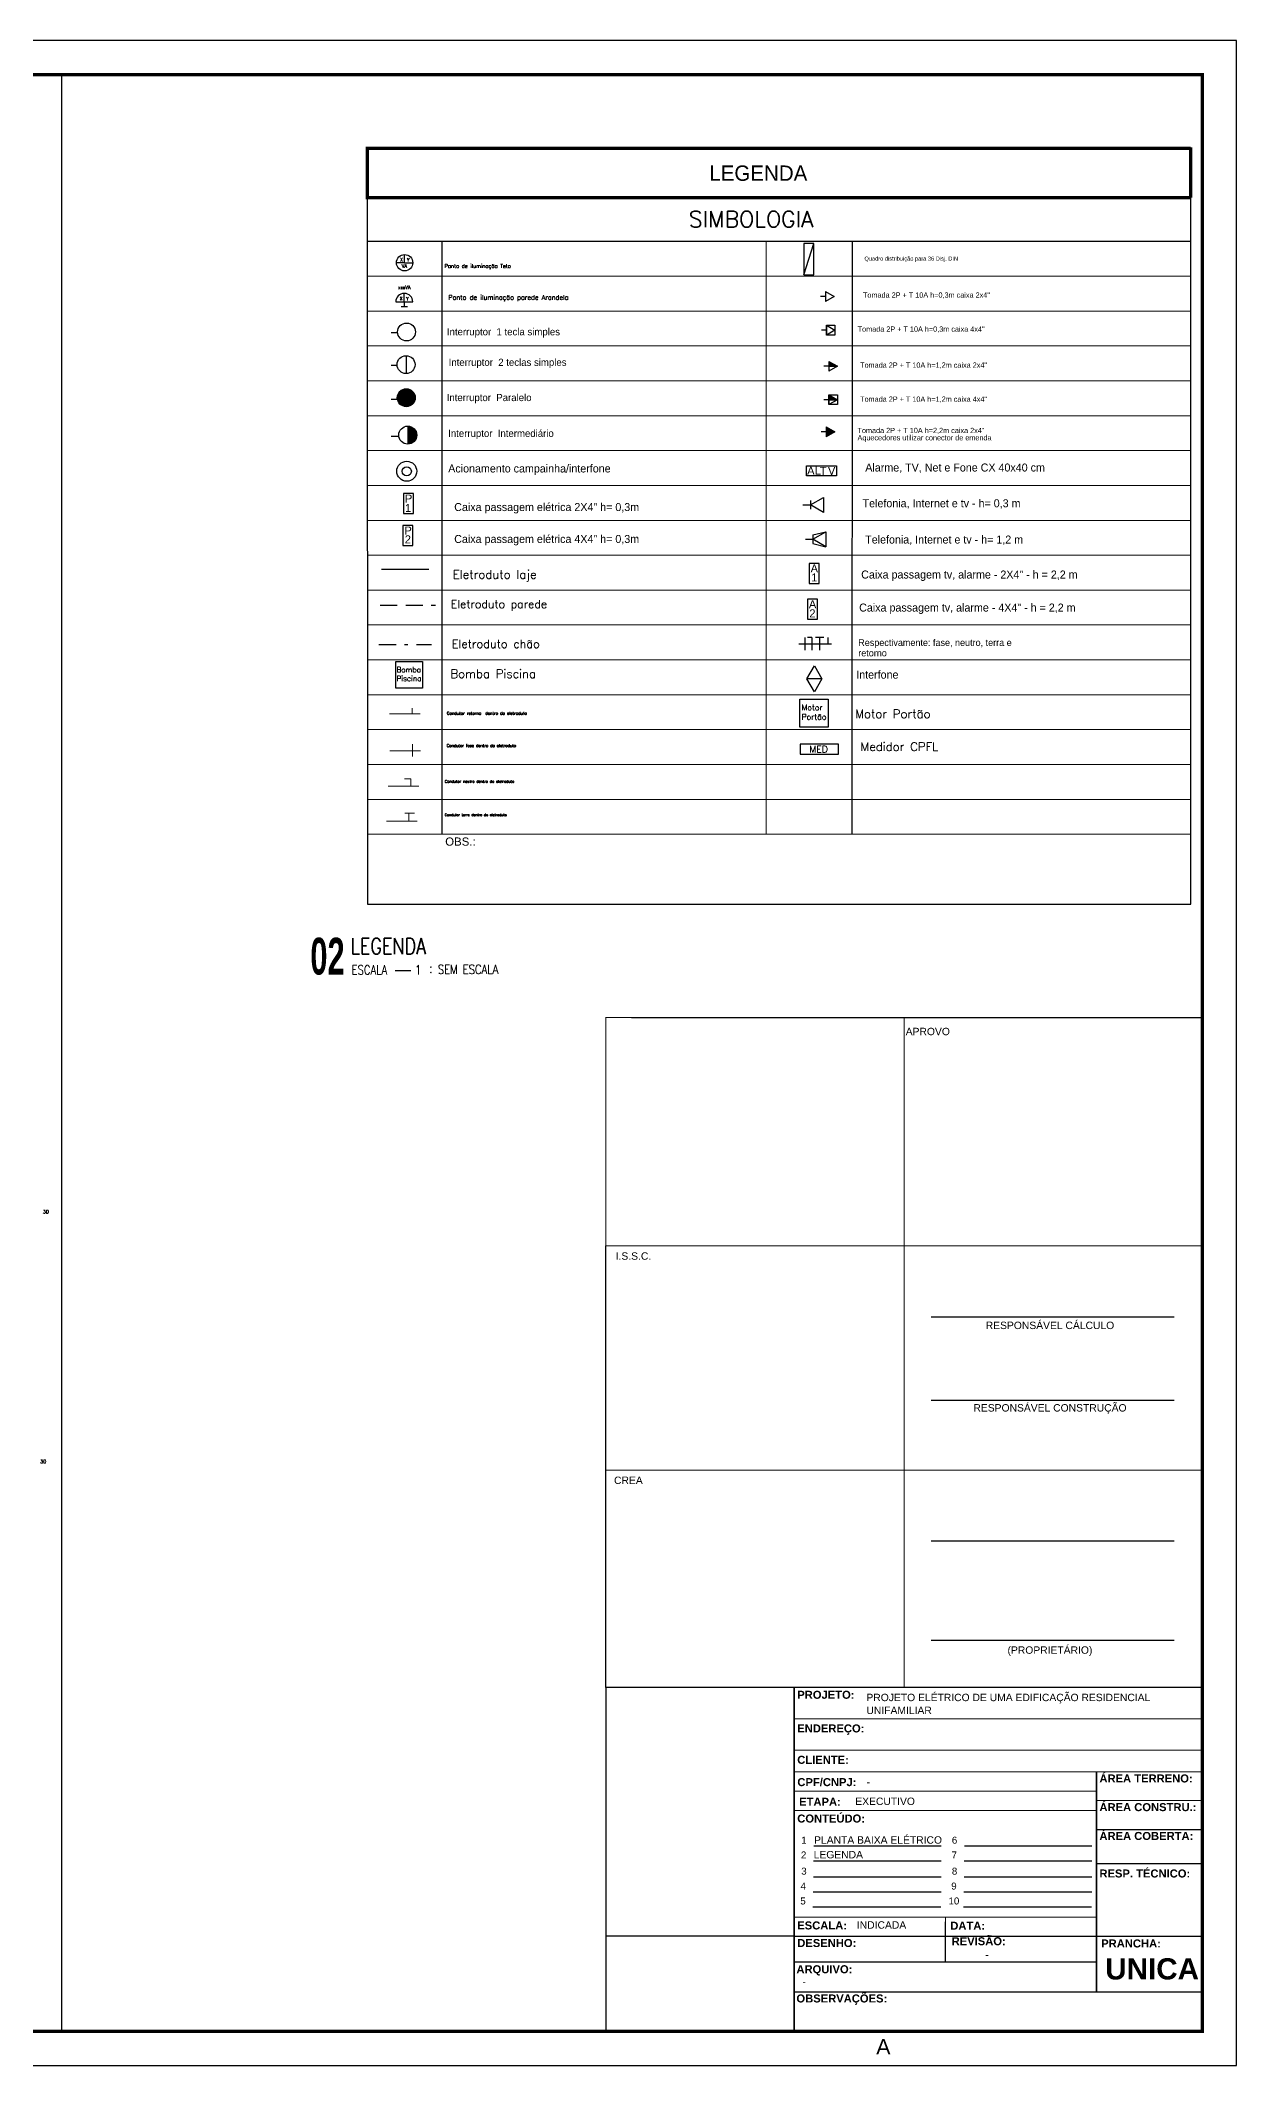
# Model space of a CAD drawing. Header units: millimetres. Extents: x 2718 to 3327, y 272 to 594.
# Drawn here: x 3172.6 to 3207.7, y 409.2 to 468.6 of the extents above; entities that cross this region are included whole.
import ezdxf
from ezdxf.enums import TextEntityAlignment as Align

# ---------------------------------------------------------------- set-up
doc = ezdxf.new("R2010")
doc.units = ezdxf.units.MM
doc.header["$MEASUREMENT"] = 0
for name, pattern in [('ACAD_ISO09W100', [45, 24, -3, 6, -3, 6, -3]), ('CONTINU', [0]), ('DASHDOT', [1, 0.5, -0.25, 0, -0.25]), ('DASHED', [0.75, 0.5, -0.25])]:
    doc.linetypes.add(name, pattern=pattern)
doc.layers.get('0').update_dxf_attribs({"linetype": 'CONTINUOUS'})
for name, color, linetype in [('1', 1, 'CONTINUOUS'), ('A-PEN-R', 1, 'CONTINUOUS'), ('A-PEN-Y', 2, 'CONTINUOUS'), ('AR-AUX1', 1, 'CONTINUOUS'), ('AR-AUX2', 2, 'CONTINUOUS'), ('E-txt-g', 3, 'CONTINUOUS'), ('eletroduto distribuição CHÃO2', 12, 'DASHDOT'), ('eletroduto iluminação LAJEs', 160, 'CONTINU'), ('Iluminação', 50, 'CONTINUOUS'), ('Legendas', 7, 'CONTINUOUS'), ("LINHA - PROJETU'S", 1, 'CONTINUOUS'), ('Motor', 2, 'CONTINUOUS'), ('P2', 1, 'CONTINUOUS'), ('PONTOS_ELETRICOS', 2, 'CONTINUOUS'), ("PRANCHA - PROJETU'S", 7, 'CONTINUOUS'), ('Segurança', 170, 'CONTINUOUS'), ('TEXTO', 2, 'CONTINUOUS'), ('Tomadas_Interruptores', 50, 'CONTINUOUS'), ('TXT_0', 7, 'CONTINUOUS')]:
    doc.layers.add(name, color=color, linetype=linetype)
for name, color, linetype, lineweight in [('Circuito Iluminação 3', 90, 'CONTINUOUS', 30), ('Eletroduto Laje', 40, 'CONTINUOUS', 30), ('Eletroduto_Parede', 200, 'DASHED', 30), ('Eletroduto_Piso', 32, 'DASHDOT', 30), ('LEGENDA', 7, 'CONTINUOUS', 0)]:
    doc.layers.add(name, color=color, linetype=linetype, lineweight=lineweight)
doc.styles.add('ARIAL', font='arial.ttf', dxfattribs={"height": 2})
doc.styles.add('CENTURY', font='GOTHIC.TTF')
doc.styles.add('HELVET', font='HELVET.SHX')
doc.styles.add('PADRAO_TXT', font='romans.shx')
doc.styles.add('REG140', font='romans.shx', dxfattribs={"width": 0.8, "height": 0.35})
doc.styles.add('REG80', font='romans.shx', dxfattribs={"width": 0.8, "height": 0.2})
doc.styles.add('ROMANS', font='romans.shx', dxfattribs={"height": 0.1})
doc.styles.add('SANSSERIF2', font='sanssb__.ttf', dxfattribs={"width": 0.8})

# ---------------------------------------------------------------- blocks, each defined once
blk = doc.blocks.new('ADFSGASDFG')
at = {"layer": "PRANCHA - PROJETU'S", "color": 1}
blk.add_lwpolyline([(276.578, 47.946), (360.678, 47.946), (360.678, 107.346), (276.578, 107.346)], close=True, dxfattribs=at)
at = {"layer": "PRANCHA - PROJETU'S", "color": 4, "const_width": 0.1}
blk.add_lwpolyline([(279.078, 106.346), (359.678, 106.346), (359.678, 48.946), (279.078, 48.946)], close=True, dxfattribs=at)
blk = doc.blocks.new('CRBODADOSÇ')
at = {"layer": "PRANCHA - PROJETU'S", "color": 3}
blk.add_line((164.825, 196.917), (165.288, 196.917), dxfattribs=at)
at = {"layer": "PRANCHA - PROJETU'S", "color": 3, "style": 'REG80', "width": 0.8}
for s, p in [('ESCALA', (163.548, 196.799)), ('1', (165.407, 196.799)), (':', (165.829, 196.842))]:
    blk.add_text(s, height=0.27, dxfattribs=at).set_placement(p)
at = {"layer": "PRANCHA - PROJETU'S", "color": 2, "style": 'REG140', "width": 0.8}
for tag, p in [('PROJETO', (163.521, 198.067)), ('DESENHO', (163.516, 197.395))]:
    blk.add_attdef(tag, p, '', height=0.472, dxfattribs=at)
at = {"layer": "PRANCHA - PROJETU'S", "style": 'SANSSERIF2', "width": 0.6}
blk.add_attdef('00', text='', height=1.08, dxfattribs=at).set_placement((162.84, 196.795), align=Align.CENTER)
at = {"layer": "PRANCHA - PROJETU'S", "color": 3, "style": 'REG80', "width": 0.8}
blk.add_attdef('ESCALA', (166.075, 196.813), '', height=0.27, dxfattribs=at)
blk = doc.blocks.new('luminaria3')
at = {"layer": 'PONTOS_ELETRICOS'}
for p, q in [((-0.09, 0), (0.09, 0)), ((0, 0.133), (0, 0.383)), ((0, 0.133), (0, 0))]:
    blk.add_line(p, q, dxfattribs=at)
blk.add_lwpolyline([(0.25, 0.133, 1), (-0.25, 0.133)], format="xyb", close=True, dxfattribs=at)
at = {"layer": 'TXT_0', "style": 'PADRAO_TXT', "flags": 8}
for tag, p in [('PO', (-0.001, 0.563)), ('CI', (-0.089, 0.232)), ('CO', (0.091, 0.229))]:
    blk.add_attdef(tag, text='', height=0.1, dxfattribs=at).set_placement(p, align=Align.MIDDLE)
blk = doc.blocks.new('medi')
at = {"layer": 'PONTOS_ELETRICOS'}
blk.add_lwpolyline([(-0.282, -0.074), (0.282, -0.074), (0.282, 0.074), (-0.282, 0.074)], close=True, dxfattribs=at)
at = {"layer": 'TXT_0', "style": 'PADRAO_TXT'}
blk.add_text('MED', height=0.1, dxfattribs=at).set_placement((-0.148, -0.049))

msp = doc.modelspace()

# ---------------------------------------------------------------- hatches: boundary and pattern name
at = {"layer": 'Tomadas_Interruptores'}
h = msp.add_hatch(color=256, dxfattribs=at)
h.dxf.hatch_style = 1
h.paths.add_polyline_path([(3196.003, 459.011), (3195.753, 459.156), (3195.753, 459.011)])
h = msp.add_hatch(color=256, dxfattribs=at)
h.dxf.hatch_style = 1
h.paths.add_polyline_path([(3183.095, 458.089, 1), (3183.621, 458.089, 1)])
h = msp.add_hatch(color=256, dxfattribs=at)
h.dxf.hatch_style = 1
h.paths.add_polyline_path([(3195.753, 458.176), (3195.753, 458.031), (3196.003, 458.031), (3196.003, 458.031)])
h = msp.add_hatch(color=256, dxfattribs=at)
h.dxf.hatch_style = 1
h.paths.add_polyline_path([(3183.401, 456.729, 0.414214), (3183.665, 456.992, 0.414214), (3183.401, 457.255)])
h = msp.add_hatch(color=256, dxfattribs=at)
h.dxf.hatch_style = 1
h.paths.add_polyline_path([(3195.677, 456.945), (3195.927, 457.089), (3195.677, 457.234)])

# ---------------------------------------------------------------- linework, layer by layer
at = {"lineweight": 20}
msp.add_line((3193.919, 462.676), (3193.919, 445.283), dxfattribs=at)
at = {"color": 4}
msp.add_line((3206.712, 420.052), (3206.712, 439.786), dxfattribs=at)
msp.add_lwpolyline([(3182.212, 463.956), (3182.218, 443.237), (3206.368, 443.237), (3206.368, 463.956)])
at = {"layer": '1'}
msp.add_line((3195.018, 461.694), (3195.318, 462.613), dxfattribs=at)
at = {"layer": '1', "ltscale": 0.5, "const_width": 0.032}
msp.add_lwpolyline([(3182.213, 462.676), (3206.368, 462.676)], dxfattribs=at)
at = {"layer": '1'}
msp.add_lwpolyline([(3195.018, 461.694), (3195.318, 461.694), (3195.318, 462.613), (3195.018, 462.613)], close=True, dxfattribs=at)
at = {"layer": 'A-PEN-R'}
msp.add_line((3173.247, 467.567), (3173.247, 410.167), dxfattribs=at)
at = {"layer": 'A-PEN-Y'}
msp.add_line((3189.963, 439.909), (3206.712, 439.909), dxfattribs=at)
at = {"layer": 'AR-AUX1', "linetype": 'Continuous', "const_width": 0.1}
for points in [[(3206.368, 465.403), (3182.212, 465.403), (3182.212, 463.956), (3206.368, 463.956)], [(3206.368, 465.437), (3206.368, 463.956)]]:
    msp.add_lwpolyline(points, dxfattribs=at)
at = {"layer": 'AR-AUX2'}
for p, q in [((3184.413, 445.283), (3184.414, 462.676)), ((3196.441, 445.283), (3196.443, 462.676))]:
    msp.add_line(p, q, dxfattribs=at)
at = {"layer": 'E-txt-g'}
for p, q in [((3205.879, 431.122), (3198.753, 431.122)), ((3205.879, 428.673), (3198.753, 428.673)), ((3205.879, 424.544), (3198.753, 424.544)), ((3205.879, 421.629), (3198.753, 421.629))]:
    msp.add_line(p, q, dxfattribs=at)
at = {"layer": 'Eletroduto Laje'}
msp.add_line((3182.633, 453.061), (3184.017, 453.061), dxfattribs=at)
at = {"layer": 'Eletroduto_Parede'}
msp.add_line((3182.592, 452), (3184.213, 452), dxfattribs=at)
at = {"layer": 'Eletroduto_Piso'}
msp.add_line((3182.557, 450.846), (3184.101, 450.846), dxfattribs=at)
at = {"layer": 'Iluminação'}
for p, q in [((3183.308, 462.048), (3183.308, 462.287)), ((3183.308, 462.048), (3183.069, 462.048)), ((3183.31, 462.052), (3183.306, 462.048)), ((3183.307, 462.048, 0.983), (3183.31, 462.052, 0.985)), ((3183.311, 462.05, -0.13), (3183.307, 462.048, -0.13)), ((3183.307, 462.049, -0.26), (3183.309, 462.048, -0.26)), ((3183.308, 462.053), (3183.313, 462.048)), ((3183.308, 462.052), (3183.312, 462.048)), ((3183.308, 462.05, 0.073), (3183.311, 462.048, 0.073)), ((3183.311, 462.05, 7.318), (3183.308, 462.048, 7.308)), ((3183.308, 462.048), (3183.548, 462.048))]:
    msp.add_line(p, q, dxfattribs=at)
msp.add_circle((3183.308, 462.048), 0.239, dxfattribs=at)
at = {"layer": 'LEGENDA'}
for p, q in [((3182.213, 461.653), (3206.368, 461.653)), ((3182.213, 460.63), (3206.368, 460.63)), ((3182.213, 460.63), (3206.368, 460.63)), ((3182.213, 459.607), (3206.368, 459.607)), ((3182.213, 459.607), (3206.368, 459.607)), ((3182.214, 458.584), (3206.368, 458.584)), ((3182.214, 458.584), (3206.368, 458.584)), ((3182.214, 458.584), (3206.368, 458.584)), ((3182.214, 458.584), (3206.368, 458.584)), ((3182.214, 458.584), (3206.368, 458.584)), ((3182.214, 458.584), (3206.368, 458.584)), ((3182.214, 457.561), (3206.368, 457.561)), ((3182.214, 457.561), (3206.368, 457.561)), ((3182.214, 457.561), (3206.368, 457.561)), ((3182.214, 457.561), (3206.368, 457.561)), ((3182.214, 457.561), (3206.368, 457.561)), ((3182.214, 456.538), (3206.368, 456.538)), ((3182.214, 455.514), (3206.368, 455.514)), ((3182.215, 454.491), (3206.368, 454.491)), ((3182.215, 453.468), (3206.368, 453.468)), ((3182.215, 452.445), (3206.368, 452.445)), ((3182.215, 451.422), (3206.368, 451.422)), ((3182.216, 450.399), (3206.368, 450.399)), ((3182.216, 449.376), (3206.368, 449.376)), ((3182.216, 448.353), (3206.368, 448.353)), ((3182.216, 448.353), (3206.368, 448.353)), ((3182.217, 447.33), (3206.368, 447.33)), ((3182.217, 446.306), (3206.368, 446.306)), ((3182.217, 445.283), (3206.368, 445.283)), ((3182.217, 445.283), (3206.368, 445.283)), ((3182.218, 443.237), (3206.368, 443.237)), ((3182.218, 443.237), (3206.368, 443.237))]:
    msp.add_line(p, q, dxfattribs=at)
at = {"layer": 'LEGENDA', "linetype": 'Continuous'}
for p, q in [((3182.864, 448.814), (3183.764, 448.814)), ((3183.529, 448.984), (3183.529, 448.814)), ((3183.537, 447.925), (3183.537, 447.56)), ((3182.873, 447.728), (3183.772, 447.728)), ((3182.827, 446.691), (3183.726, 446.691)), ((3183.491, 446.909), (3183.309, 446.909)), ((3183.491, 446.909), (3183.491, 446.691)), ((3182.779, 445.668), (3183.679, 445.668)), ((3183.602, 445.903), (3183.314, 445.903)), ((3183.436, 445.903), (3183.436, 445.668)), ((3183.436, 445.903), (3183.602, 445.903))]:
    msp.add_line(p, q, dxfattribs=at)
at = {"layer": 'Legendas'}
for p, q in [((3194.873, 450.872), (3195.832, 450.872)), ((3195.046, 451.058), (3195.046, 450.687)), ((3195.253, 451.058), (3195.129, 451.058)), ((3195.253, 451.058), (3195.253, 450.687)), ((3195.605, 451.058), (3195.358, 451.058)), ((3195.481, 451.058), (3195.481, 450.687)), ((3195.728, 451.058), (3195.728, 450.872))]:
    msp.add_line(p, q, dxfattribs=at)
at = {"layer": "LINHA - PROJETU'S", "color": 1}
msp.add_line((3189.212, 420.255), (3189.212, 433.208), dxfattribs=at)
at = {"layer": "LINHA - PROJETU'S", "color": 1, "const_width": 0.03}
for points in [[(3189.212, 420.255), (3189.212, 439.909), (3206.759, 439.909)], [(3197.962, 420.255), (3197.962, 439.909)], [(3206.712, 433.208), (3189.212, 433.208)], [(3206.712, 426.63), (3189.212, 426.63)], [(3206.712, 420.255), (3189.212, 420.255), (3189.212, 410.167)], [(3194.737, 410.167), (3194.737, 420.255)], [(3194.737, 419.337), (3206.712, 419.337)], [(3194.737, 419.337), (3206.712, 419.337)], [(3194.737, 418.418), (3206.712, 418.418)], [(3194.737, 417.78), (3206.712, 417.78)], [(3194.737, 417.78), (3206.712, 417.78)], [(3194.737, 417.78), (3206.712, 417.78)], [(3203.61, 417.78), (3203.61, 411.338)], [(3203.61, 417.216), (3194.737, 417.216)], [(3194.737, 417.216), (3203.61, 417.216)], [(3194.737, 416.651), (3203.61, 416.651)], [(3206.712, 416.937), (3203.61, 416.937)], [(3203.61, 416.093), (3206.712, 416.093)], [(3206.712, 415.093), (3203.61, 415.093)], [(3203.61, 413.514), (3194.737, 413.514)], [(3199.173, 413.514), (3199.173, 412.206)], [(3189.212, 412.96), (3206.712, 412.96)], [(3203.61, 412.206), (3199.173, 412.206), (3199.173, 412.96)], [(3203.61, 412.96), (3203.61, 412.206)], [(3199.173, 412.206), (3194.737, 412.206)], [(3206.712, 411.327), (3194.737, 411.327)]]:
    msp.add_lwpolyline(points, dxfattribs=at)
at = {"layer": "LINHA - PROJETU'S", "color": 1}
for points in [[(3194.737, 420.255), (3194.737, 410.167)], [(3203.61, 412.96), (3203.61, 411.338)]]:
    msp.add_lwpolyline(points, dxfattribs=at)
at = {"layer": 'Motor', "ltscale": 0.25}
for p, q in [((3183.055, 449.568), (3183.055, 450.347)), ((3183.055, 450.347), (3183.834, 450.347)), ((3183.834, 450.347), (3183.834, 449.568)), ((3183.834, 449.568), (3183.054, 449.568)), ((3194.906, 448.425), (3194.906, 449.251)), ((3194.906, 449.251), (3195.732, 449.251)), ((3195.732, 449.251), (3195.732, 448.425)), ((3195.731, 448.427), (3194.906, 448.427))]:
    msp.add_line(p, q, dxfattribs=at)
at = {"layer": 'P2'}
msp.add_line((3206.712, 420.255), (3189.212, 420.255), dxfattribs=at)
at = {"layer": "PRANCHA - PROJETU'S", "color": 1}
for p, q in [((3189.212, 420.255), (3189.212, 410.167)), ((3194.737, 412.96), (3189.212, 412.96)), ((3199.173, 412.96), (3199.173, 413.386)), ((3194.737, 411.327), (3206.712, 411.327))]:
    msp.add_line(p, q, dxfattribs=at)
at = {"layer": "PRANCHA - PROJETU'S"}
for p, q in [((3206.712, 420.255), (3206.712, 410.167)), ((3189.212, 410.167), (3206.712, 410.167)), ((3189.212, 410.167), (3206.712, 410.167)), ((3189.212, 410.167), (3206.712, 410.167)), ((3190.984, 410.167), (3206.712, 410.167)), ((3195.549, 410.167), (3206.387, 410.167)), ((3195.549, 410.167), (3206.712, 410.167))]:
    msp.add_line(p, q, dxfattribs=at)
at = {"layer": "PRANCHA - PROJETU'S", "color": 6}
for p, q in [((3195.31, 415.607), (3199.048, 415.607)), ((3199.729, 415.606), (3203.09, 415.606)), ((3199.729, 415.606), (3203.468, 415.606)), ((3195.301, 415.173), (3199.048, 415.173)), ((3195.301, 414.698), (3199.048, 414.698)), ((3199.72, 415.173), (3203.468, 415.173)), ((3199.72, 414.698), (3203.468, 414.698)), ((3195.292, 414.261), (3199.048, 414.261)), ((3195.292, 414.261), (3199.048, 414.261)), ((3199.711, 414.261), (3203.468, 414.261)), ((3199.711, 414.261), (3203.468, 414.261)), ((3195.283, 413.824), (3199.039, 413.824)), ((3195.283, 413.824), (3199.039, 413.824)), ((3199.702, 413.824), (3203.458, 413.824)), ((3199.702, 413.824), (3203.458, 413.824))]:
    msp.add_line(p, q, dxfattribs=at)
at = {"layer": "PRANCHA - PROJETU'S", "color": 1}
for points in [[(3206.712, 420.255), (3189.212, 420.255), (3189.212, 410.167)], [(3194.737, 412.611), (3194.737, 420.255)], [(3203.61, 411.338), (3203.61, 417.78)], [(3203.61, 416.093), (3206.712, 416.093)], [(3203.61, 415.093), (3206.712, 415.093)], [(3194.737, 412.96), (3206.712, 412.96)], [(3199.173, 412.206), (3199.173, 412.96)], [(3206.712, 413.386), (3206.752, 413.386)], [(3194.737, 410.167), (3194.737, 412.611)], [(3203.61, 412.611), (3203.61, 412.613)], [(3194.737, 412.206), (3203.61, 412.206)]]:
    msp.add_lwpolyline(points, dxfattribs=at)
at = {"layer": 'Segurança'}
for p, q in [((3195.211, 454.945), (3195.592, 455.165)), ((3195.211, 455.07), (3195.211, 454.945)), ((3195.592, 455.165), (3195.592, 454.724)), ((3194.991, 454.945), (3195.211, 454.945)), ((3195.592, 454.724), (3195.211, 454.945)), ((3195.211, 454.945), (3195.211, 454.819)), ((3195.068, 453.937), (3195.288, 453.937)), ((3195.288, 453.937), (3195.67, 454.158)), ((3195.288, 454.063), (3195.67, 454.158)), ((3195.288, 454.063), (3195.288, 453.937)), ((3195.67, 453.717), (3195.288, 453.937)), ((3195.288, 453.937), (3195.288, 453.812)), ((3195.67, 454.158), (3195.67, 453.717)), ((3195.288, 453.812), (3195.67, 453.717)), ((3195.108, 449.846), (3195.328, 450.228)), ((3195.548, 449.846), (3195.108, 449.846)), ((3195.328, 449.465), (3195.108, 449.846)), ((3195.328, 450.228), (3195.548, 449.846)), ((3195.548, 449.846), (3195.328, 449.465))]:
    msp.add_line(p, q, dxfattribs=at)
for points in [[(3195.981, 456.095), (3195.981, 455.798), (3195.097, 455.798), (3195.097, 456.095)], [(3183.273, 454.692), (3183.566, 454.692), (3183.566, 455.279), (3183.273, 455.279)], [(3183.259, 453.754), (3183.552, 453.754), (3183.552, 454.34), (3183.259, 454.34)], [(3195.175, 452.642), (3195.468, 452.642), (3195.468, 453.229), (3195.175, 453.229)], [(3195.123, 451.589), (3195.417, 451.589), (3195.417, 452.176), (3195.123, 452.176)]]:
    msp.add_lwpolyline(points, close=True, dxfattribs=at)
for radius in [0.293, 0.134]:
    msp.add_circle((3183.372, 455.932), radius, dxfattribs=at)
at = {"layer": 'Tomadas_Interruptores'}
for p, q in [((3195.658, 461.061), (3195.513, 461.061)), ((3195.658, 461.205), (3195.658, 460.916)), ((3195.658, 461.205), (3195.908, 461.061)), ((3195.908, 461.061), (3195.658, 460.916)), ((3182.91, 460.003), (3183.102, 460.003)), ((3195.682, 460.073), (3195.537, 460.073)), ((3195.682, 460.218), (3195.682, 459.928)), ((3195.682, 460.218), (3195.932, 460.073)), ((3195.682, 459.928), (3195.682, 460.218)), ((3195.682, 460.218), (3195.932, 460.218)), ((3195.932, 460.073), (3195.682, 459.928)), ((3195.932, 459.928), (3195.682, 459.928)), ((3195.932, 460.218), (3195.932, 459.928)), ((3183.351, 459.322), (3183.351, 458.795)), ((3182.91, 459.045), (3183.088, 459.045)), ((3195.753, 459.011), (3195.608, 459.011)), ((3195.753, 459.156), (3195.753, 458.866)), ((3195.753, 459.156), (3196.003, 459.011)), ((3196.003, 459.011), (3195.753, 458.866)), ((3195.753, 459.011), (3196.003, 459.011)), ((3182.91, 458.051), (3183.098, 458.051)), ((3195.753, 458.031), (3195.608, 458.031)), ((3195.753, 458.176), (3195.753, 457.886)), ((3195.753, 458.176), (3196.004, 458.031)), ((3195.753, 457.886), (3195.753, 458.176)), ((3195.753, 458.176), (3196.003, 458.176)), ((3196.004, 458.031), (3195.753, 457.886)), ((3195.753, 458.031), (3196.004, 458.031)), ((3196.003, 458.176), (3196.003, 457.886)), ((3196.003, 457.886), (3195.753, 457.886)), ((3182.91, 456.96), (3183.14, 456.96)), ((3183.401, 457.255), (3183.401, 456.729)), ((3195.677, 457.089), (3195.532, 457.089)), ((3195.677, 457.234), (3195.677, 456.945)), ((3195.677, 457.234), (3195.927, 457.089)), ((3195.927, 457.089), (3195.677, 456.945))]:
    msp.add_line(p, q, dxfattribs=at)
for centre in [(3183.365, 460.017), (3183.351, 459.059), (3183.358, 458.089), (3183.401, 456.992)]:
    msp.add_circle(centre, 0.263, dxfattribs=at)

# ---------------------------------------------------------------- block references
at = {"layer": 'eletroduto iluminação LAJEs', "ltscale": 0.5, "xscale": 2, "yscale": 2, "zscale": 2}
msp.add_blockref('medi', (3195.473, 447.777), dxfattribs=at)
at = {"layer": 'Iluminação'}
ref = msp.add_blockref('luminaria3', (3183.299, 460.764), dxfattribs=at)
ref.add_attrib('CI', 'X', dxfattribs={"layer": 'TXT_0', "height": 0.1, "style": 'PADRAO_TXT'}).set_placement((3183.21, 460.997), align=Align.MIDDLE)
ref.add_attrib('CO', 'Y', dxfattribs={"layer": 'TXT_0', "height": 0.1, "style": 'PADRAO_TXT'}).set_placement((3183.39, 460.993), align=Align.MIDDLE)
ref.add_attrib('PO', 'xxxVA', dxfattribs={"layer": 'TXT_0', "height": 0.1, "style": 'PADRAO_TXT'}).set_placement((3183.298, 461.327), align=Align.MIDDLE)
at = {"layer": "PRANCHA - PROJETU'S", "color": 1}
msp.add_blockref('ADFSGASDFG', (2847.034, 361.221), dxfattribs=at)
at = {"layer": "PRANCHA - PROJETU'S"}
msp.add_blockref('CRBODADOSÇ', (3018.206, 244.372), dxfattribs=at).add_auto_attribs({'ESCALA': 'SEM ESCALA', 'DESENHO': 'LEGENDA', '00': '02'})

# ---------------------------------------------------------------- texts
at = {"style": 'ROMANS'}
for s, height, p in [('SIMBOLOGIA', 0.4714, (3191.647, 463.092)), ('Ponto de iluminação Teto', 0.11172, (3184.478, 461.895)), ('Ponto de iluminação parede Arandela', 0.13773, (3184.592, 460.962)), ('Eletroduto laje', 0.25037, (3184.723, 452.78))]:
    msp.add_text(s, height=height, dxfattribs=at).set_placement(p)
for s, height, p in [('Quadro distribuição para 36 Disj. DIN', 0.12, (3196.798, 462.11)), ('Tomada 2P + T 10A h=0,3m caixa 2x4"', 0.15429, (3196.755, 461.023)), ('Tomada 2P + T 10A h=0,3m caixa 4x4"', 0.15429, (3196.599, 460.025)), ('Tomada 2P + T 10A h=1,2m caixa 2x4"', 0.15429, (3196.67, 458.968)), ('Tomada 2P + T 10A h=1,2m caixa 4x4"', 0.15429, (3196.67, 457.97)), ('Aquecedores utilizar conector de emenda', 0.15429, (3196.594, 456.838)), ('Tomada 2P + T 10A h=2,2m caixa 2x4"', 0.15429, (3196.594, 457.051))]:
    msp.add_text(s, height=height).set_placement(p)
at = {"layer": 'Circuito Iluminação 3', "lineweight": 30, "char_height": 0.1, "attachment_point": 1, "style": 'ROMANS'}
for width, insert in [(0.26544, (3172.697, 434.261)), (0.2162, (3172.618, 426.935))]:
    msp.add_mtext_dynamic_manual_height_columns('3D', width=width, gutter_width=0.5, heights=[0], dxfattribs=dict(at, insert=insert))
at = {"layer": 'eletroduto distribuição CHÃO2', "ltscale": 0.25, "char_height": 0.25, "attachment_point": 1, "style": 'ROMANS'}
for s, insert in [('\\pxt4;{\\C0;Bomba Piscina}', (3184.655, 450.116)), ('\\pxt4;{\\C0;Motor Portão}', (3196.528, 448.94)), ('\\pxt4;{\\C0;Medidor CPFL}', (3196.683, 447.979))]:
    msp.add_mtext_dynamic_manual_height_columns(s, width=9.23313, gutter_width=0.5, heights=[1.192], dxfattribs=dict(at, insert=insert))
at = {"layer": 'Iluminação', "char_height": 0.1, "attachment_point": 1, "style": 'ROMANS'}
for s, width, insert in [('X', 0.17209, (3183.173, 462.189)), ('Y', 0.17209, (3183.379, 462.185)), ('VA', 0.13804, (3183.224, 462.002))]:
    msp.add_mtext_dynamic_manual_height_columns(s, width=width, gutter_width=0.5, heights=[0], dxfattribs=dict(at, insert=insert))
at = {"layer": 'LEGENDA', "linetype": 'Continuous', "ltscale": 10000, "style": 'ROMANS'}
msp.add_text('Eletroduto parede', height=0.2353, dxfattribs=at).set_placement((3184.664, 451.919))
at = {"layer": 'LEGENDA', "linetype": 'ACAD_ISO09W100', "style": 'ROMANS'}
msp.add_text('Eletroduto chão', height=0.24195, dxfattribs=at).set_placement((3184.692, 450.747))
at = {"layer": 'LEGENDA', "linetype": 'Continuous', "style": 'ROMANS'}
for s, height, p in [('Condutor retorno  dentro do eletroduto', 0.08724, (3184.547, 448.791)), ('Condutor fase dentro do eletroduto', 0.08394, (3184.542, 447.843)), ('Condutor neutro dentro do eletroduto', 0.07917, (3184.488, 446.795)), ('Condutor terra dentro do eletroduto', 0.07385, (3184.485, 445.817))]:
    msp.add_text(s, height=height, dxfattribs=at).set_placement(p)
at = {"layer": 'LEGENDA', "style": 'ARIAL'}
msp.add_text('OBS.:', height=0.2395, dxfattribs=at).set_placement((3184.5, 444.949))
at = {"layer": 'Legendas'}
for s, height, p in [('Interruptor  1 tecla simples ', 0.21051, (3184.55, 459.918)), ('Interruptor  2 teclas simples ', 0.21051, (3184.601, 459.022)), ('Interruptor  Paralelo ', 0.21051, (3184.544, 457.989)), ('Interruptor  Intermediário ', 0.21051, (3184.587, 456.938)), ('Acionamento campainha/interfone', 0.23474, (3184.588, 455.896)), ('Alarme, TV, Net e Fone CX 40x40 cm ', 0.23474, (3196.823, 455.924)), ('Caixa passagem elétrica 2X4" h= 0,3m', 0.23474, (3184.764, 454.764)), ('Telefonia, Internet e tv - h= 0,3 m', 0.23474, (3196.743, 454.875)), ('Caixa passagem elétrica 4X4" h= 0,3m', 0.23474, (3184.764, 453.828)), ('Telefonia, Internet e tv - h= 1,2 m', 0.23474, (3196.82, 453.811)), ('Caixa passagem tv, alarme - 2X4" - h = 2,2 m', 0.23474, (3196.703, 452.785)), ('Caixa passagem tv, alarme - 4X4" - h = 2,2 m', 0.23474, (3196.643, 451.816)), ('Respectivamente: fase, neutro, terra e ', 0.19792, (3196.616, 450.807)), ('retorno', 0.1979, (3196.616, 450.501)), ('Interfone', 0.2347, (3196.557, 449.849))]:
    msp.add_text(s, height=height, dxfattribs=at).set_placement(p)
at = {"layer": 'Motor', "ltscale": 0.25, "attachment_point": 1, "style": 'ROMANS'}
for s, width, gutter_width, insert, char_height in [('Bomba^IPiscina', 0.5928, 0.779, (3183.07, 450.19), 0.15581), ('Motor\\PPortão', 0.6283, 0.826, (3194.954, 449.085), 0.1651)]:
    msp.add_mtext_dynamic_manual_height_columns(s, width=width, gutter_width=gutter_width, heights=[0], dxfattribs=dict(at, insert=insert, char_height=char_height))
at = {"layer": "PRANCHA - PROJETU'S", "color": 2, "style": 'ARIAL'}
for s, height, p in [('APROVO', 0.2168, (3198.656, 439.498)), ('I.S.S.C.', 0.2168, (3190.021, 432.911)), ('RESPONSÁVEL CÁLCULO', 0.21676, (3202.241, 430.904)), ('RESPONSÁVEL CONSTRUÇÃO', 0.21676, (3202.241, 428.455)), ('CREA', 0.2168, (3189.873, 426.333)), ('(PROPRIETÁRIO)', 0.21676, (3202.24, 421.349))]:
    msp.add_text(s, height=height, dxfattribs=at).set_placement(p, align=Align.MIDDLE)
for s, height, p in [('PROJETO ELÉTRICO DE UMA EDIFICAÇÃO RESIDENCIAL', 0.21676, (3196.856, 419.855)), ('UNIFAMILIAR', 0.21676, (3196.856, 419.476)), ('EXECUTIVO', 0.2168, (3196.529, 416.809)), ('-', 0.217, (3196.86, 417.374)), ('PLANTA BAIXA ELÉTRICO', 0.21676, (3195.321, 415.674)), ('LEGENDA ', 0.2168, (3195.308, 415.244)), ('INDICADA', 0.2168, (3196.576, 413.181)), ('-', 0.217, (3200.343, 412.309)), ('-', 0.217, (3194.981, 411.514))]:
    msp.add_text(s, height=height, dxfattribs=at).set_placement(p)
at = {"layer": "PRANCHA - PROJETU'S", "style": 'ARIAL'}
for s, height, p in [('1', 0.205, (3194.943, 415.674)), ('6', 0.205, (3199.362, 415.673)), ('2', 0.205, (3194.934, 415.24)), ('7', 0.205, (3199.353, 415.24)), ('3', 0.205, (3194.943, 414.765)), ('8', 0.205, (3199.362, 414.765)), ('5', 0.205, (3194.916, 413.891)), ('4', 0.205, (3194.925, 414.328)), ('10', 0.2047, (3199.263, 413.891)), ('9', 0.205, (3199.344, 414.328))]:
    msp.add_text(s, height=height, dxfattribs=at).set_placement(p)
at = {"layer": "PRANCHA - PROJETU'S", "color": 50, "linetype": 'Continuous', "style": 'ARIAL'}
msp.add_text('A', height=0.45, dxfattribs=at).set_placement((3197.352, 409.717), align=Align.MIDDLE)
at = {"layer": "PRANCHA - PROJETU'S", "color": 3, "char_height": 0.23508, "width": 8.80966, "attachment_point": 1, "style": 'HELVET'}
for s, insert in [('{\\fArial|b1|i0|c0|p34;PROJETO:}', (3194.827, 420.159)), ('{\\fArial|b1|i0|c0|p34;ENDEREÇO:}', (3194.827, 419.172)), ('{\\fArial|b1|i0|c0|p34;CLIENTE:}', (3194.827, 418.251)), ('{\\fArial|b1|i0|c0|p34;CPF/CNPJ:}', (3194.83, 417.597)), ('{\\fArial|b1|i0|c0|p34;ÁREA TERRENO:}', (3203.691, 417.705)), ('{\\fArial|b1|i0|c0|p34;ETAPA:}', (3194.882, 417.021)), ('{\\fArial|b1|i0|c0|p34;CONTEÚDO:}', (3194.827, 416.529)), ('{\\fArial|b1|i0|c0|p34;ÁREA CONSTRU.:}', (3203.691, 416.863)), ('{\\fArial|b1|i0|c0|p34;ÁREA COBERTA:}', (3203.691, 416.018)), ('{\\fArial|b1|i0|c0|p34;RESP. TÉCNICO:}', (3203.691, 414.917)), ('{\\fArial|b1|i0|c0|p34;ESCALA:}', (3194.827, 413.393)), ('{\\fArial|b1|i0|c0|p34;DESENHO:}', (3194.827, 412.877)), ('{\\fArial|b1|i0|c0|p34;DATA:}', (3199.316, 413.385)), ('{\\fArial|b1|i0|c0|p34;REVISÃO:}', (3199.356, 412.93)), ('{\\fArial|b1|i0|c0|p34;PRANCHA:}', (3203.743, 412.865)), ('{\\fArial|b1|i0|c0|p34;ARQUIVO:}', (3194.803, 412.108)), ('{\\fArial|b1|i0|c0|p34;OBSERVAÇÕES:}', (3194.803, 411.251))]:
    msp.add_mtext(s, dxfattribs=dict(at, insert=insert))
at = {"layer": "PRANCHA - PROJETU'S", "color": 2, "insert": (3203.861, 412.313), "char_height": 0.62207, "width": 23.31203, "attachment_point": 1, "style": 'HELVET'}
msp.add_mtext('{\\fArial|b1|i0|c0|p34;UNICA}', dxfattribs=at)
at = {"layer": 'Segurança', "style": 'ARIAL'}
for s, p in [('A', (3195.116, 455.829)), ('L', (3195.342, 455.831)), ('T', (3195.49, 455.825)), ('V', (3195.726, 455.826)), ('P', (3183.316, 455.014)), ('1', (3183.32, 454.737)), ('P', (3183.302, 454.076)), ('2', (3183.313, 453.816)), ('A', (3195.218, 452.964)), ('1', (3195.233, 452.698)), ('A', (3195.167, 451.912)), ('2', (3195.181, 451.645))]:
    msp.add_text(s, height=0.235, dxfattribs=at).set_placement(p)
at = {"layer": 'TEXTO', "style": 'CENTURY'}
msp.add_text('LEGENDA', height=0.45, dxfattribs=at).set_placement((3192.247, 464.451))

doc.saveas('drawing.dxf')
